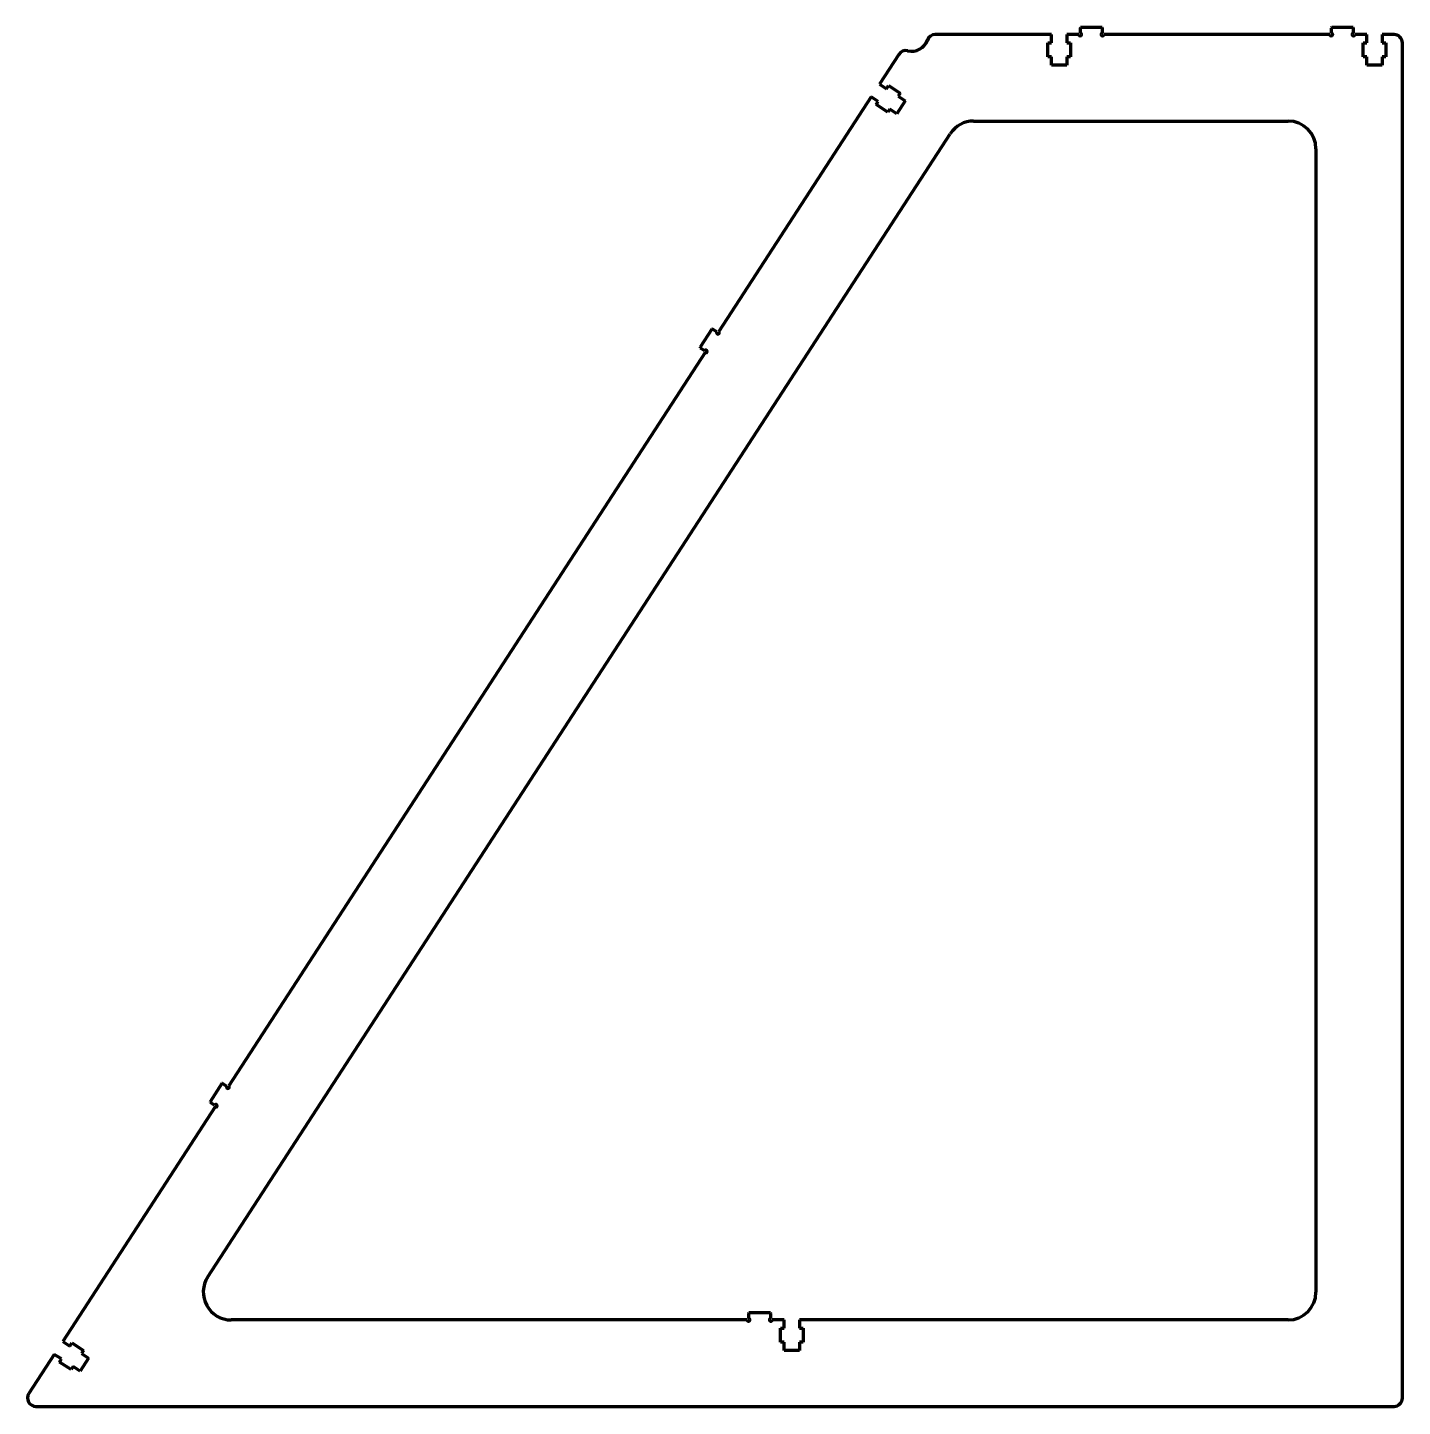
# Model space of a CAD drawing. Header units: millimetres. Extents: x 0 to 493, y 0 to 494.
import ezdxf

# ---------------------------------------------------------------- set-up
doc = ezdxf.new("R2010")
doc.units = ezdxf.units.MM
doc.layers.get('0').update_dxf_attribs({"color": 253, "lineweight": 70, "true_color": 0x8faf8f})

msp = doc.modelspace()

# ---------------------------------------------------------------- linework, layer by layer
at = {"color": 7, "lineweight": 70}
for p, q in [((367.09, 491.84), (325.37, 491.84)), ((367.09, 488.84), (367.09, 491.84)), ((376.84, 491.84), (372.59, 491.84)), ((372.59, 491.84), (372.59, 488.84)), ((377.49, 494.34), (377.34, 494.19)), ((377.34, 494.19), (377.34, 492.34)), ((385.19, 494.34), (377.49, 494.34)), ((385.34, 494.19), (385.19, 494.34)), ((385.34, 492.34), (385.34, 494.19)), ((466.84, 491.84), (385.84, 491.84)), ((467.49, 494.34), (467.34, 494.19)), ((467.34, 494.19), (467.34, 492.34)), ((475.19, 494.34), (467.49, 494.34)), ((475.34, 494.19), (475.19, 494.34)), ((475.34, 492.34), (475.34, 494.19)), ((480.09, 491.84), (475.84, 491.84)), ((480.09, 488.84), (480.09, 491.84)), ((489.84, 491.84), (485.59, 491.84)), ((485.59, 491.84), (485.59, 488.84)), ((312.26, 484.73), (305.34, 474.07)), ((365.76, 483.84), (365.76, 488.84)), ((365.76, 488.84), (367.09, 488.84)), ((372.59, 488.84), (373.91, 488.84)), ((373.91, 488.84), (373.91, 483.84)), ((478.76, 483.84), (478.76, 488.84)), ((478.76, 488.84), (480.09, 488.84)), ((485.59, 488.84), (486.91, 488.84)), ((486.91, 488.84), (486.91, 483.84)), ((492.84, 3), (492.84, 488.84)), ((367.09, 483.84), (365.76, 483.84)), ((367.09, 480.84), (367.09, 483.84)), ((372.59, 480.84), (367.09, 480.84)), ((373.91, 483.84), (372.59, 483.84)), ((372.59, 483.84), (372.59, 480.84)), ((480.09, 483.84), (478.76, 483.84)), ((480.09, 480.84), (480.09, 483.84)), ((485.59, 480.84), (480.09, 480.84)), ((486.91, 483.84), (485.59, 483.84)), ((485.59, 483.84), (485.59, 480.84)), ((305.34, 474.07), (307.86, 472.44)), ((307.86, 472.44), (308.58, 473.55)), ((308.58, 473.55), (312.77, 470.83)), ((312.77, 470.83), (312.05, 469.72)), ((312.05, 469.72), (314.57, 468.08)), ((302.35, 469.46), (247.74, 385.38)), ((304.86, 467.83), (302.35, 469.46)), ((304.14, 466.72), (304.86, 467.83)), ((308.33, 463.99), (304.14, 466.72)), ((309.06, 465.1), (308.33, 463.99)), ((311.57, 463.47), (309.06, 465.1)), ((314.57, 468.08), (311.57, 463.47)), ((339.14, 460.84), (451.84, 460.84)), ((64.6, 46.45), (330.76, 456.29)), ((461.84, 450.84), (461.84, 41)), ((245.29, 386.2), (241.1, 379.74)), ((245.5, 386.24), (245.29, 386.2)), ((247.05, 385.23), (245.5, 386.24)), ((242.84, 377.83), (72.09, 114.9)), ((241.1, 379.74), (241.14, 379.53)), ((241.14, 379.53), (242.7, 378.52)), ((69.64, 115.72), (65.45, 109.26)), ((69.85, 115.76), (69.64, 115.72)), ((71.4, 114.75), (69.85, 115.76)), ((65.45, 109.26), (65.49, 109.05)), ((65.49, 109.05), (67.04, 108.04)), ((67.19, 107.35), (12.59, 23.27)), ((257.91, 31), (72.99, 31)), ((258.56, 33.5), (258.41, 33.35)), ((258.41, 33.35), (258.41, 31.5)), ((266.26, 33.5), (258.56, 33.5)), ((266.41, 33.35), (266.26, 33.5)), ((266.41, 31.5), (266.41, 33.35)), ((271.16, 31), (266.91, 31)), ((271.16, 28), (271.16, 31)), ((451.84, 31), (276.66, 31)), ((276.66, 31), (276.66, 28)), ((269.84, 23), (269.84, 28)), ((269.84, 28), (271.16, 28)), ((276.66, 28), (277.99, 28)), ((277.99, 28), (277.99, 23)), ((12.59, 23.27), (15.1, 21.64)), ((15.1, 21.64), (15.83, 22.75)), ((15.83, 22.75), (20.02, 20.03)), ((20.02, 20.03), (19.3, 18.92)), ((271.16, 23), (269.84, 23)), ((271.16, 20), (271.16, 23)), ((276.66, 20), (271.16, 20)), ((277.99, 23), (276.66, 23)), ((276.66, 23), (276.66, 20)), ((9.59, 18.66), (0.48, 4.63)), ((12.11, 17.03), (9.59, 18.66)), ((11.39, 15.92), (12.11, 17.03)), ((15.58, 13.19), (11.39, 15.92)), ((21.81, 17.28), (18.82, 12.67)), ((19.3, 18.92), (21.81, 17.28)), ((16.3, 14.3), (15.58, 13.19)), ((18.82, 12.67), (16.3, 14.3)), ((3, 0), (489.84, 0))]:
    msp.add_line(p, q, dxfattribs=at)
for centre, radius, start, end in [((316.88, 491.84), 6, 256.4712, 340.5288), ((325.37, 488.84), 3, 90, 160.5288), ((377.34, 491.84), 0.5, 180, 90), ((385.34, 491.84), 0.5, 90, 0), ((467.34, 491.84), 0.5, 180, 90), ((475.34, 491.84), 0.5, 90, 0), ((489.84, 488.84), 3, 0, 90), ((314.78, 483.09), 3, 76.4712, 147), ((339.14, 450.84), 10, 90, 147), ((451.84, 450.84), 10, 0, 90), ((247.47, 384.96), 0.5, 147, 57), ((243.11, 378.25), 0.5, 237, 147), ((71.82, 114.48), 0.5, 147, 57), ((67.46, 107.77), 0.5, 237, 147), ((72.99, 41), 10, 147, 270), ((451.84, 41), 10, 270, 0), ((258.41, 31), 0.5, 180, 90), ((266.41, 31), 0.5, 90, 0), ((3, 3), 3, 147, 270), ((489.84, 3), 3, 270, 0)]:
    msp.add_arc(centre, radius, start, end, dxfattribs=at)

doc.saveas('drawing.dxf')
